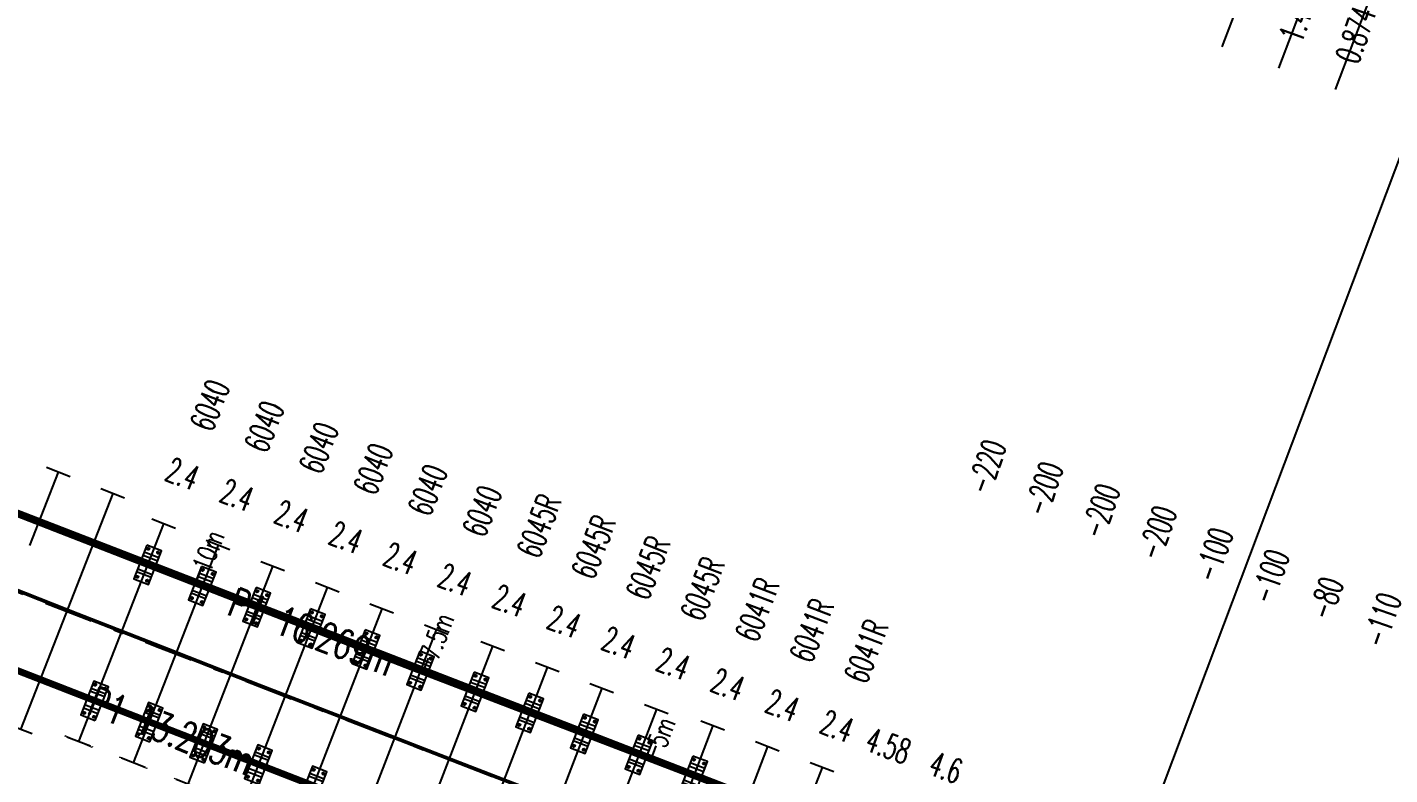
# Model space of a CAD drawing. Header units: millimetres. Extents: x 2688706 to 2690835, y 1254387 to 1255241.
# Drawn here: x 2689207.35 to 2689221.31, y 1254952.6 to 1254960.25 of the extents above; entities that cross this region are included whole.
import ezdxf
from ezdxf.enums import TextEntityAlignment as Align

# ---------------------------------------------------------------- set-up
doc = ezdxf.new("R2010")
doc.units = ezdxf.units.MM
doc.linetypes.add('STRICHLINIE', pattern=[0.75, 0.5, -0.25])
doc.linetypes.add('STRICHPUNKT', pattern=[1, 0.5, -0.25, 0, -0.25])
for name, color, linetype in [('A-GL-0014-_____', 1, 'STRICHPUNKT'), ('BS-TR-B-Gleisstrang-LinieGeometrie', 7, 'Continuous'), ('BS-TR-B-Weiche-Kurzbezeichnung', 7, 'Continuous'), ('BS-TR-N-Gleisstrang-LinieGeometrie', 7, 'Continuous'), ('H-GL-0014-_____', 7, 'Continuous'), ('K-DD-0014-_____', 1, 'Continuous'), ('K-GL-0014-_____', 1, 'Continuous'), ('L-GL-0014-_____', 2, 'Continuous'), ('P-OF-0014-_____', 7, 'Continuous'), ('S-OF-0014-_____', 7, 'STRICHLINIE'), ('S-ON-0014-_____', 7, 'Continuous'), ('T-DD-0014-_____', 7, 'Continuous'), ('T-MK-0014-_____', 1, 'Continuous'), ('T-SS-0014-_____', 7, 'Continuous')]:
    doc.layers.add(name, color=color, linetype=linetype)
doc.layers.add('P-PT', color=7, linetype='Continuous', plot=False)
doc.layers.add('T-LL-0014-_____', color=2, linetype='Continuous', lineweight=0)
doc.styles.add('R6', font='simplex.shx', dxfattribs={"width": 0.6})
doc.styles.add('R7', font='simplex.shx', dxfattribs={"width": 0.7})
doc.styles.add('Style-Arial', font='arial.ttf')

# ---------------------------------------------------------------- blocks, each defined once
blk = doc.blocks.new('WeiVlpSchwelleL')
at = {"style": 'R6', "width": 0.6}
blk.add_attdef('LAENGE', text='', height=0.25, rotation=89.99999999999999, dxfattribs=at).set_placement((-1.229737067022953, 0.007106245459261308, 6e-06), align=Align.MIDDLE)
at = {"style": 'R6', "width": 0.6, "flags": 1}
for tag, p in [('WVP-SKML', (-5, 0, 2e-06)), ('WVP-SKMR', (3, 0, 2e-06))]:
    blk.add_attdef(tag, text='', height=0.25, rotation=180, dxfattribs=at).set_placement(p, align=Align.MIDDLE_CENTER)
at = {"style": 'R6', "width": 0.6}
blk.add_attdef('BEZEICHNUNG', text='', height=0.25, rotation=180, dxfattribs=at).set_placement((-2.249999999999987, -5.373479439185756e-14, 2), align=Align.MIDDLE_LEFT)
at = {"style": 'R6', "width": 0.6, "flags": 1}
blk.add_attdef('VERSCHIEBUNG', text='', height=0.25, rotation=180, dxfattribs=at).set_placement((-1.470197398034461, -5.373479439185758e-14, 2), align=Align.MIDDLE_LEFT)
for tag, p in [('VERKLINKS', (-0.8749999999999833, -5.426408495180606e-14, 2e-06)), ('VERKRECHTS', (0.8611075787621026, -8.736039560677224e-05, 2e-06))]:
    blk.add_attdef(tag, text='', height=0.25, rotation=180, dxfattribs=at).set_placement(p, align=Align.MIDDLE)
at = {"color": 1, "extrusion": (-1, -6.123233995736769e-17, 1.224646799147353e-16), "style": 'R6', "width": 0.6, "flags": 8}
blk.add_attdef('WVP-ANL', text='', height=0.25, rotation=270, dxfattribs=at).set_placement((1.179971919316135e-14, -7.187955122291877e-15, 0.4999999999999868), align=Align.MIDDLE)
at = {"color": 1, "extrusion": (1, -1.608122649676636e-16, 1.224646799147353e-16), "style": 'R6', "width": 0.6, "flags": 8}
blk.add_attdef('WVP-ANR', text='', height=0.25, rotation=270, dxfattribs=at).set_placement((-1.65451836612779e-14, -4.265120563609635e-14, 0.50000000000001), align=Align.MIDDLE)
blk = doc.blocks.new('WeiVlpSchwelleR')
at = {"color": 7}
for p, q in [((-0.4999999999999886, -0.1300000000000048), (-0.4999999999999886, 0.1299999999999719)), ((0.5000000000000153, -0.1300000000000075), (0.5000000000000082, 0.1299999999999692))]:
    blk.add_line(p, q, dxfattribs=at)
at = {"color": 0, "linetype": 'ByBlock', "lineweight": -2}
blk.add_line((0.5000000000000118, -1.201402631621339e-14), (-0.4999999999999868, 4.853087807381139e-15), dxfattribs=at)
at = {"style": 'R6', "width": 0.6}
blk.add_attdef('LAENGE', text='', height=0.25, rotation=90, dxfattribs=at).set_placement((1.229737067022978, 0.007106245459260857, 6e-06), align=Align.MIDDLE)
at = {"style": 'R6', "width": 0.6, "flags": 1}
for tag, p in [('WVP-SKML', (-3, -5.426215032855453e-14, 2e-06)), ('WVP-SKMR', (5, -5.426215032855453e-14, 2e-06))]:
    blk.add_attdef(tag, text='', height=0.25, rotation=180, dxfattribs=at).set_placement(p, align=Align.MIDDLE_CENTER)
for tag, rotation, p in [('VERKLINKS', 180, (-0.8611075787620777, -8.73603956063954e-05, 2e-06)), ('VERKRECHTS', 179.9999999999973, (0.8750000000000082, -5.459328261269093e-14, 2e-06))]:
    blk.add_attdef(tag, text='', height=0.25, rotation=rotation, dxfattribs=at).set_placement(p, align=Align.MIDDLE)
at = {"color": 1, "extrusion": (-1, 1.836970198721029e-16, 1.224646799147353e-16), "style": 'R6', "width": 0.6, "flags": 8}
blk.add_attdef('WVP-ANL', text='', height=0.25, rotation=270, dxfattribs=at).set_placement((1.829950611378862e-14, -6.12323399573665e-17, 0.4999999999999904), align=Align.MIDDLE)
at = {"style": 'R6', "width": 0.6, "flags": 1}
blk.add_attdef('VERSCHIEBUNG', text='', height=0.25, rotation=179.9999999999999, dxfattribs=at).set_placement((1.75503510535756, -5.395683899678261e-14, 2.000000000057511e-06), align=Align.MIDDLE_LEFT)
at = {"color": 1, "extrusion": (1, -1.83697019872103e-16, 3.374459510989179e-32), "style": 'R6', "width": 0.6, "flags": 8}
blk.add_attdef('WVP-ANR', text='', height=0.25, rotation=270, dxfattribs=at).set_placement((-1.90594986648479e-14, -7.137320858570557e-15, 0.5000000000000118), align=Align.MIDDLE)
at = {"style": 'R6', "width": 0.6}
blk.add_attdef('BEZEICHNUNG', text='', height=0.25, rotation=180, dxfattribs=at).set_placement((3.371428571428583, -5.426215032855453e-14, 2.000000000057511e-06), align=Align.MIDDLE_LEFT)
blk = doc.blocks.new('pla_RpB6000_Skl3')
at = {"color": 0, "linetype": 'ByBlock', "lineweight": -2}
blk.add_lwpolyline([(-0.185, -0.08), (0.185, -0.08), (0.185, 0.08), (-0.185, 0.08)], close=True, dxfattribs=at)
for points in [[(-0.109, 0.08), (-0.109, -0.07999999999999999)], [(0.109, 0.08), (0.109, -0.08)]]:
    blk.add_lwpolyline(points, dxfattribs=at)
at = {"color": 2, "linetype": 'ByBlock', "lineweight": -2}
for points in [[(-0.076, -0.07999999999999999), (-0.076, 0.08)], [(0.07600000000000001, -0.07999999999999999), (0.07600000000000001, 0.08)]]:
    blk.add_lwpolyline(points, dxfattribs=at)
at = {"color": 1, "linetype": 'ByBlock', "lineweight": -2}
blk.add_lwpolyline([(1.221245327087673e-15, 0.08), (1.165734175856414e-15, -0.08)], dxfattribs=at)
at = {"color": 0, "linetype": 'ByBlock', "lineweight": -2}
for centre in [(-0.155, 0.055), (0.155, 0.055), (-0.155, -0.055), (0.1549999999999999, -0.055)]:
    blk.add_circle(centre, 0.012, dxfattribs=at)
at = {"color": 1, "linetype": 'ByBlock', "lineweight": -2}
blk.add_circle((0, 0), 0.02, dxfattribs=at)
at = {"layer": 'P-PT'}
for p in [(-0.155, 0.055), (0.155, 0.055), (-0.155, -0.055), (0.155, -0.055)]:
    blk.add_point(p, dxfattribs=at)
at = {"style": 'R7', "width": 0.7}
blk.add_attdef('WVP-PBEZ', text='', height=0.025, rotation=269.5935867152447, dxfattribs=at).set_placement((-0.09249999999999999, -2.567390744445673e-16), align=Align.MIDDLE_CENTER)
blk.add_attdef('WVP-PLNR', text='', height=0.2, dxfattribs=at).set_placement((0, 0), align=Align.MIDDLE_LEFT)
at = {"style": 'R7', "width": 0.7, "flags": 1}
for tag, p in [('WVP-PLFK', (0.5366666666666667, -0.2)), ('WVP-PLSP', (0.5433333333333333, -0.3999999999999999)), ('WVP-PLDI', (0.4999999999999999, -0.6))]:
    blk.add_attdef(tag, text='', height=0.2, dxfattribs=at).set_placement(p, align=Align.MIDDLE)
blk = doc.blocks.new('WeiVlpAbstMarkeR')
blk.add_line((0, 0), (0.1500000000000004, -1.110223024625157e-16))
at = {"style": 'R7', "width": 0.7}
blk.add_attdef('ATTR', text='', height=0.2, dxfattribs=at).set_placement((0.1500000000000004, -1.110223024625157e-16), align=Align.MIDDLE_LEFT)
blk = doc.blocks.new('Weiche-14')
at = {"layer": 'A-GL-0014-_____', "flags": 128}
blk.add_lwpolyline([(226.8845670760209, 22.08774662189512, 0.0004287539484845768), (228.41278, 21.87095, 0.03943044475241132), (364.68931, 13.51426)], format="xyb", dxfattribs=at)
at = {"layer": 'H-GL-0014-_____', "flags": 128}
for points in [[(226.9905461939135, 22.83022113826564, 0.0004287540789182674), (228.5174856030603, 22.61360519367179, 0.03943044475241121), (364.6761292908927, 14.26414417032731)], [(226.7785879581278, 21.3452721055246, 0.0004287538182681213), (228.308074396939, 21.1282948063282, 0.03943044475241123), (364.7024907091066, 12.76437582967276)]]:
    blk.add_lwpolyline(points, format="xyb", dxfattribs=at)
at = {"layer": 'K-DD-0014-_____', "flags": 128}
blk.add_lwpolyline([(357.7506169447732, 14.17010797580724), (341.4821688848477, 14.16702818332885)], dxfattribs=at)
at = {"layer": 'K-GL-0014-_____', "flags": 128}
for points in [[(226.9910407631308, 22.83368601934217, 0.0004287540795273344), (228.5179742292079, 22.61707091790902, 0.03943044475241123), (364.6760677809169, 14.26764362978884)], [(226.778093388911, 21.34180722444808, 0.0004287538176609342), (228.3075857707913, 21.12482908209108, 0.03943044475241122), (364.7025522190824, 12.76087637021112)]]:
    blk.add_lwpolyline(points, format="xyb", dxfattribs=at)
at = {"layer": 'L-GL-0014-_____', "lineweight": 70, "const_width": 0.07, "flags": 128}
for points in [[(341.4781690542478, 14.16706499598313, 0.003806246613411689), (354.666606254434, 14.14605387486759, 0.0008912285215409081), (357.7546167611486, 14.1701463028808, 0.008650734494078226)], [(341.4639279637826, 12.66713253903985, 0.00380624661087064), (354.6752022732924, 12.64607844370899, 0.008650734488327835)]]:
    blk.add_lwpolyline(points, format="xyb", dxfattribs=at)
at = {"layer": 'T-MK-0014-_____'}
for p, q in [((355.5531988395929, 24.57842241189391), (355.5638916768714, 23.07846052463446)), ((356.173330717164, 24.58306786321641), (356.1851104579708, 23.08311411802741)), ((356.7915012902544, 24.58814588321049), (356.8043644970163, 23.08820103825392)), ((357.7546167611486, 14.1701463028808), (357.6546901418323, 24.59598376710096))]:
    blk.add_line(p, q, dxfattribs=at)
at = {"layer": 'P-OF-0014-_____'}
for p, rotation in [((347.2228685756066, 14.13323007716224), 269.8525328334073), ((347.8223480449265, 14.13189457447731), 269.8921838904082), ((348.4218282949186, 14.13097393674821), 269.9318349474138), ((349.0213090384782, 14.13046816441602), 269.9714860044152), ((349.6207899884995, 14.13037725772301), 270.0111370614208), ((350.2202708578815, 14.13070121671262), 270.050788118422), ((350.8197513595183, 14.13144004122955), 270.0904391754227), ((351.4192312063058, 14.13259373092023), 270.1300902324256), ((352.0187101111389, 14.13416228523192), 270.1697412894304), ((352.6181877869172, 14.13614570341372), 270.2093923464342), ((353.2176639465367, 14.13854398451531), 270.2490434034401), ((347.2190078984776, 12.63323504624441), 89.85253283340724), ((347.8195254274452, 12.63189723097719), 89.89218389040826), ((348.4200437384368, 12.63097499904654), 89.93183494741385), ((349.0205625438506, 12.63046835089392), 89.97148600441518), ((349.6210815560837, 12.63037728676238), 90.01113706142084)]:
    blk.add_blockref('pla_RpB6000_Skl3', p, dxfattribs=dict(at, rotation=rotation))
at = {"layer": 'S-OF-0014-_____'}
ref = blk.add_blockref('WeiVlpSchwelleR', (342.4210128545068, 13.40887378419779), dxfattribs=dict(at, xscale=2.6, rotation=89.53532437738359))
ref.add_attrib('WVP-SKMR', '15.328', dxfattribs={"layer": 'T-MK-0014-_____', "height": 0.25, "rotation": 89.53532437738359, "style": 'R6', "width": 0.6}).set_placement((342.5043540948503, 23.68485215557353), align=Align.MIDDLE_CENTER)
ref = blk.add_blockref('WeiVlpSchwelleR', (343.0209947582562, 13.40421537180134), dxfattribs=dict(at, xscale=2.6, rotation=89.57497543438664))
ref.add_attrib('WVP-SKMR', '14.728', dxfattribs={"layer": 'T-MK-0014-_____', "height": 0.25, "rotation": 89.57497543438662, "style": 'R6', "width": 0.6}).set_placement((343.0972245757572, 23.6802489580869), align=Align.MIDDLE_CENTER)
ref = blk.add_blockref('WeiVlpSchwelleR', (343.6209797421481, 13.39997217286214), dxfattribs=dict(at, xscale=2.6, rotation=89.61462649138963))
ref.add_attrib('WVP-SKMR', '14.129', dxfattribs={"layer": 'T-MK-0014-_____', "height": 0.25, "rotation": 89.6146264913896, "style": 'R6', "width": 0.6}).set_placement((343.6900981002985, 23.67605605264497), align=Align.MIDDLE_CENTER)
ref = blk.add_blockref('WeiVlpSchwelleR', (344.220967518835, 13.39614418941187), dxfattribs=dict(at, xscale=2.6, rotation=89.65427754839251))
ref.add_attrib('WVP-SKMR', '13.529', dxfattribs={"layer": 'T-MK-0014-_____', "height": 0.25, "rotation": 89.65427754839256, "style": 'R6', "width": 0.6}).set_placement((344.2829743845325, 23.67227344125565), align=Align.MIDDLE_CENTER)
ref = blk.add_blockref('WeiVlpSchwelleR', (344.8209578009731, 13.39273142328409), dxfattribs=dict(at, xscale=2.6, rotation=89.69392860539548))
ref.add_attrib('WVP-SKMR', '12.930', dxfattribs={"layer": 'T-MK-0014-_____', "height": 0.25, "rotation": 89.69392860539546, "style": 'R6', "width": 0.6}).set_placement((344.8758531445212, 23.66890112573049), align=Align.MIDDLE_CENTER)
ref = blk.add_blockref('WeiVlpSchwelleR', (345.4209503012128, 13.38973387611316), dxfattribs=dict(at, xscale=2.6, rotation=89.73357966239848))
ref.add_attrib('WVP-SKMR', '12.330', dxfattribs={"layer": 'T-MK-0014-_____', "height": 0.25, "rotation": 89.7335796623985, "style": 'R6', "width": 0.6}).set_placement((345.468734096321, 23.66593910768464), align=Align.MIDDLE_CENTER)
ref = blk.add_blockref('WeiVlpSchwelleR', (346.0209447322039, 13.3871515493347), dxfattribs=dict(at, xscale=2.6, rotation=89.77323071940143))
ref.add_attrib('WVP-SKMR', '11.731', dxfattribs={"layer": 'T-MK-0014-_____', "height": 0.25, "rotation": 89.77323071940145, "style": 'R6', "width": 0.6}).set_placement((346.0616169559876, 23.66338738853658), align=Align.MIDDLE_CENTER)
at = {"layer": 'S-ON-0014-_____', "color": 6, "lineweight": 50}
ref = blk.add_blockref('WeiVlpSchwelleL', (358.1872315958278, 12.44277065761473), dxfattribs=dict(at, xscale=4.5, rotation=92.03055524033377))
ref.add_attrib('VERKLINKS', '-100', dxfattribs={"layer": 'T-SS-0014-_____', "height": 0.25, "rotation": 92.03055524033373, "style": 'R6', "width": 0.6}).set_placement((357.9837842930064, 18.18099977068437), align=Align.MIDDLE)
ref = blk.add_blockref('WeiVlpSchwelleL', (359.4251527440318, 12.49265647696209), dxfattribs=dict(at, xscale=4.49, rotation=92.12230026281739))
ref.add_attrib('VERKLINKS', '-110', dxfattribs={"layer": 'T-SS-0014-_____', "height": 0.25, "rotation": 92.1223002628174, "style": 'R6', "width": 0.6}).set_placement((359.2143536785221, 18.18099977068437), align=Align.MIDDLE)
at = {"layer": 'S-ON-0014-_____'}
ref = blk.add_blockref('WeiVlpSchwelleR', (346.6209408065971, 13.38498444418542), dxfattribs=dict(at, xscale=2.6, rotation=89.81288177640435))
ref.add_attrib('BEZEICHNUNG', 'Beton B-91 SBB-VI mit Neig W14 1435mm (total 20 / 11 + 9 )', dxfattribs={"layer": 'T-SS-0014-_____', "height": 0.25, "rotation": 359.8128817764044, "style": 'R6', "width": 0.6}).set_placement((336.3901606102324, 15.22896364702115), align=Align.MIDDLE_LEFT)
ref.add_attrib('WVP-SKMR', '11.131', dxfattribs={"layer": 'T-MK-0014-_____', "height": 0.25, "rotation": 89.81288177640434, "style": 'R6', "width": 0.6}).set_placement((346.6545014395773, 23.66124596950858), align=Align.MIDDLE_CENTER)
ref = blk.add_blockref('WeiVlpSchwelleR', (347.2209382370421, 13.38323256170327), dxfattribs=dict(at, xscale=2.4, rotation=89.85253283340738))
ref.add_attrib('BEZEICHNUNG', '6040', dxfattribs={"layer": 'T-SS-0014-_____', "height": 0.25, "rotation": 89.85253283340738, "style": 'R6', "width": 0.6}).set_placement((347.2267292527387, 15.63322510927708), align=Align.MIDDLE_LEFT)
ref.add_attrib('LAENGE', '2.4', dxfattribs={"layer": 'T-SS-0014-_____', "height": 0.25, "rotation": 359.8525328334075, "style": 'R6', "width": 0.6}).set_placement((347.2189980301004, 15.13323148615934), align=Align.MIDDLE)
ref.add_attrib('WVP-SKMR', '10.532', dxfattribs={"layer": 'T-MK-0014-_____', "height": 0.25, "rotation": 89.85253283340738, "style": 'R6', "width": 0.6}).set_placement((347.247387263146, 23.659514851626), align=Align.MIDDLE_CENTER)
ref.add_attrib('WVP-ANL', 'Z', dxfattribs={"layer": 'T-SS-0014-_____', "color": 1, "extrusion": (-0.002573784754004046, -0.9999966878105349, 2.93915231795365e-16), "height": 0.3, "rotation": 270, "style": 'R6', "width": 0.6}).set_placement((347.185342615582, 3.843488394195363e-15, -13.07686019100686), align=Align.MIDDLE)
ref = blk.add_blockref('WeiVlpSchwelleR', (347.8209367361858, 13.38189590272725), dxfattribs=dict(at, xscale=2.4, rotation=89.89218389041027))
ref.add_attrib('BEZEICHNUNG', '6040', dxfattribs={"layer": 'T-SS-0014-_____', "height": 0.25, "rotation": 89.89218389041027, "style": 'R6', "width": 0.6}).set_placement((347.82517066241, 15.631891919139), align=Align.MIDDLE_LEFT)
ref.add_attrib('LAENGE', '2.4', dxfattribs={"layer": 'T-SS-0014-_____', "height": 0.25, "rotation": 359.8921838904103, "style": 'R6', "width": 0.6}).set_placement((347.8177854579307, 15.13189306542363), align=Align.MIDDLE)
ref.add_attrib('WVP-SKMR', '9.932', dxfattribs={"layer": 'T-MK-0014-_____', "height": 0.25, "rotation": 89.89218389041027, "style": 'R6', "width": 0.6}).set_placement((347.8402741427464, 23.65819403571802), align=Align.MIDDLE_CENTER)
ref.add_attrib('WVP-ANL', 'Z', dxfattribs={"layer": 'T-SS-0014-_____', "color": 1, "extrusion": (-0.001881744988498465, -0.9999982295163319, 2.939152317953648e-16), "height": 0.3, "rotation": 270, "style": 'R6', "width": 0.6}).set_placement((347.7951396093465, 3.77280834228e-15, -12.83638251489728), align=Align.MIDDLE)
ref = blk.add_blockref('WeiVlpSchwelleR', (348.4209360166777, 13.38097446789732), dxfattribs=dict(at, xscale=2.4, rotation=89.93183494741332))
ref.add_attrib('BEZEICHNUNG', '6040', dxfattribs={"layer": 'T-SS-0014-_____', "height": 0.25, "rotation": 89.93183494741332, "style": 'R6', "width": 0.6}).set_placement((348.4236128514017, 15.63097287557583), align=Align.MIDDLE_LEFT)
ref.add_attrib('LAENGE', '2.4', dxfattribs={"layer": 'T-SS-0014-_____', "height": 0.25, "rotation": 359.9318349474133, "style": 'R6', "width": 0.6}).set_placement((348.4165736686182, 15.13096903072299), align=Align.MIDDLE)
ref.add_attrib('WVP-SKMR', '9.333', dxfattribs={"layer": 'T-MK-0014-_____', "height": 0.25, "rotation": 89.93183494741332, "style": 'R6', "width": 0.6}).set_placement((348.4331617944337, 23.65728352241712), align=Align.MIDDLE_CENTER)
ref.add_attrib('WVP-ANL', 'Z', dxfattribs={"layer": 'T-SS-0014-_____', "color": 1, "extrusion": (-0.001189704321782556, -0.999999292301563, 2.939152317953648e-16), "height": 0.3, "rotation": 270, "style": 'R6', "width": 0.6}).set_placement((348.4047700365718, 3.702004273653637e-15, -12.59548289158118), align=Align.MIDDLE)
ref = blk.add_blockref('WeiVlpSchwelleR', (349.0209357911644, 13.38046825765502), dxfattribs=dict(at, xscale=2.4, rotation=89.97148600441628))
ref.add_attrib('BEZEICHNUNG', '6040', dxfattribs={"layer": 'T-SS-0014-_____', "height": 0.25, "rotation": 89.97148600441628, "style": 'R6', "width": 0.6}).set_placement((349.0220555331063, 15.63046797902789), align=Align.MIDDLE_LEFT)
ref.add_attrib('LAENGE', '2.4', dxfattribs={"layer": 'T-SS-0014-_____', "height": 0.25, "rotation": 359.9714860044163, "style": 'R6', "width": 0.6}).set_placement((349.0153623753899, 15.13045938250012), align=Align.MIDDLE)
ref.add_attrib('WVP-SKMR', '8.733', dxfattribs={"layer": 'T-MK-0014-_____', "height": 0.25, "rotation": 89.97148600441628, "style": 'R6', "width": 0.6}).set_placement((349.0260499342608, 23.65678331215947), align=Align.MIDDLE_CENTER)
ref.add_attrib('WVP-ANL', 'Z', dxfattribs={"layer": 'T-SS-0014-_____', "color": 1, "extrusion": (-0.0004976630852929731, -0.9999998761657191, 2.939152317953649e-16), "height": 0.3, "rotation": 270, "style": 'R6', "width": 0.6}).set_placement((349.0142336052923, 3.631076222226285e-15, -12.35416143643205), align=Align.MIDDLE)
ref = blk.add_blockref('WeiVlpSchwelleR', (349.6209357722916, 13.38037727224264), dxfattribs=dict(at, xscale=2.4, rotation=90.01113706141916))
ref.add_attrib('BEZEICHNUNG', '6040', dxfattribs={"layer": 'T-SS-0014-_____', "height": 0.25, "rotation": 90.01113706141916, "style": 'R6', "width": 0.6}).set_placement((349.6204984209152, 15.63037722973681), align=Align.MIDDLE_LEFT)
ref.add_attrib('LAENGE', '2.4', dxfattribs={"layer": 'T-SS-0014-_____', "height": 0.25, "rotation": 0.01113706141916637, "style": 'R6', "width": 0.6}).set_placement((349.6141512914713, 15.13036412099894), align=Align.MIDDLE)
ref.add_attrib('WVP-SKMR', '8.134', dxfattribs={"layer": 'T-MK-0014-_____', "height": 0.25, "rotation": 90.01113706141916, "style": 'R6', "width": 0.6}).set_placement((349.618938278279, 23.65669340518458), align=Align.MIDDLE_CENTER)
ref.add_attrib('WVP-ANL', 'Z', dxfattribs={"layer": 'T-SS-0014-_____', "color": 1, "extrusion": (0.0001943783895366235, -0.9999999811085208, 2.939152317953649e-16), "height": 0.3, "rotation": 270, "style": 'R6', "width": 0.6}).set_placement((349.6235300236206, 3.560024221966889e-15, -12.11241826502383), align=Align.MIDDLE)
ref = blk.add_blockref('WeiVlpSchwelleR', (350.2209356727096, 13.38070151170382), dxfattribs=dict(at, xscale=2.4, rotation=90.05078811842213))
ref.add_attrib('BEZEICHNUNG', '6040', dxfattribs={"layer": 'T-SS-0014-_____', "height": 0.25, "rotation": 90.05078811842213, "style": 'R6', "width": 0.6}).set_placement((350.2189412282243, 15.63070062774613), align=Align.MIDDLE_LEFT)
ref.add_attrib('LAENGE', '2.4', dxfattribs={"layer": 'T-SS-0014-_____', "height": 0.25, "rotation": 0.05078811842213149, "style": 'R6', "width": 0.6}).set_placement((350.2129401300928, 15.13068324626514), align=Align.MIDDLE)
ref.add_attrib('WVP-SKMR', '7.534', dxfattribs={"layer": 'T-MK-0014-_____', "height": 0.25, "rotation": 90.05078811842213, "style": 'R6', "width": 0.6}).set_placement((350.2118265425447, 23.65701380153548), align=Align.MIDDLE_CENTER)
ref.add_attrib('WVP-ANL', 'Z', dxfattribs={"layer": 'T-SS-0014-_____', "color": 1, "extrusion": (0.000886419771276129, -0.9999996071299175, 2.939152317953649e-16), "height": 0.3, "rotation": 270, "style": 'R6', "width": 0.6}).set_placement((350.2326589997556, 3.488848306903462e-15, -11.87025349313142), align=Align.MIDDLE)
ref = blk.add_blockref('WeiVlpSchwelleR', (350.8208562820277, 13.43144091359477), dxfattribs=dict(at, xscale=2.4, rotation=90.09043917542509))
ref.add_attrib('BEZEICHNUNG', '6045R', dxfattribs={"layer": 'T-SS-0014-_____', "height": 0.25, "rotation": 90.09043917542509, "style": 'R6', "width": 0.6}).set_placement((350.8173836684251, 15.63143817290096), align=Align.MIDDLE_LEFT)
ref.add_attrib('LAENGE', '2.4', dxfattribs={"layer": 'T-SS-0014-_____', "height": 0.25, "rotation": 0.09043917542501667, "style": 'R6', "width": 0.6}).set_placement((350.8118913582127, 15.1314176068227), align=Align.MIDDLE)
ref.add_attrib('WVP-SKMR', '6.935', dxfattribs={"layer": 'T-MK-0014-_____', "height": 0.25, "rotation": 90.09043917542509, "style": 'R6', "width": 0.6}).set_placement((350.8047144431094, 23.65774450105878), align=Align.MIDDLE_CENTER)
ref.add_attrib('WVP-ANL', 'Z', dxfattribs={"layer": 'T-SS-0014-_____', "color": 1, "extrusion": (0.001578460728489443, -0.9999987542300884, 2.939152317953648e-16), "height": 0.3, "rotation": 270, "style": 'R6', "width": 0.6}).set_placement((350.8416202419698, 3.432244272713699e-15, -11.67766723673361), align=Align.MIDDLE)
ref = blk.add_blockref('WeiVlpSchwelleR', (351.4208205569559, 13.43259553554732), dxfattribs=dict(at, xscale=2.4, rotation=90.13009023242816))
ref.add_attrib('BEZEICHNUNG', '6045R', dxfattribs={"layer": 'T-SS-0014-_____', "height": 0.25, "rotation": 90.13009023242816, "style": 'R6', "width": 0.6}).set_placement((351.4158254549105, 15.63258986484809), align=Align.MIDDLE_LEFT)
ref.add_attrib('LAENGE', '2.4', dxfattribs={"layer": 'T-SS-0014-_____', "height": 0.25, "rotation": 0.1300902324281417, "style": 'R6', "width": 0.6}).set_placement((351.4106791809666, 15.13256561759883), align=Align.MIDDLE)
ref.add_attrib('WVP-SKMR', '6.336', dxfattribs={"layer": 'T-MK-0014-_____', "height": 0.25, "rotation": 90.13009023242816, "style": 'R6', "width": 0.6}).set_placement((351.3976016960264, 23.65888550340454), align=Align.MIDDLE_CENTER)
ref.add_attrib('WVP-ANL', 'Z', dxfattribs={"layer": 'T-SS-0014-_____', "color": 1, "extrusion": (0.002270500929746125, -0.999997422409442, 2.939152317953648e-16), "height": 0.3, "rotation": 270, "style": 'R6', "width": 0.6}).set_placement((351.4504134586193, 3.360820630364776e-15, -11.43465961200919), align=Align.MIDDLE)
ref = blk.add_blockref('WeiVlpSchwelleR', (352.0207838891685, 13.4341653573649), dxfattribs=dict(at, xscale=2.4, rotation=90.16974128943103))
ref.add_attrib('BEZEICHNUNG', '6045R', dxfattribs={"layer": 'T-SS-0014-_____', "height": 0.25, "rotation": 90.16974128943103, "style": 'R6', "width": 0.6}).set_placement((352.0142663010726, 15.63415570303597), align=Align.MIDDLE_LEFT)
ref.add_attrib('LAENGE', '2.4', dxfattribs={"layer": 'T-SS-0014-_____', "height": 0.25, "rotation": 0.1697412894310268, "style": 'R6', "width": 0.6}).set_placement((352.0094660658618, 15.13412801408803), align=Align.MIDDLE)
ref.add_attrib('WVP-SKMR', '5.736', dxfattribs={"layer": 'T-MK-0014-_____', "height": 0.25, "rotation": 90.16974128943103, "style": 'R6', "width": 0.6}).set_placement((351.9904880173477, 23.66043680802635), align=Align.MIDDLE_CENTER)
ref.add_attrib('WVP-ANL', 'Z', dxfattribs={"layer": 'T-SS-0014-_____', "color": 1, "extrusion": (0.002962540043608411, -0.9999956116686163, 2.939152317953648e-16), "height": 0.3, "rotation": 270, "style": 'R6', "width": 0.6}).set_placement((352.0590383581386, 3.289273175653271e-15, -11.19123073534137), align=Align.MIDDLE)
ref = blk.add_blockref('WeiVlpSchwelleR', (352.6207459913333, 13.43615037829576), dxfattribs=dict(at, xscale=2.4, rotation=90.20939234643399))
ref.add_attrib('BEZEICHNUNG', '6045R', dxfattribs={"layer": 'T-SS-0014-_____', "height": 0.25, "rotation": 90.20939234643399, "style": 'R6', "width": 0.6}).set_placement((352.6127059203083, 15.63613568671452), align=Align.MIDDLE_LEFT)
ref.add_attrib('LAENGE', '2.4', dxfattribs={"layer": 'T-SS-0014-_____', "height": 0.25, "rotation": 0.209392346433992, "style": 'R6', "width": 0.6}).set_placement((352.6082517261295, 15.13610479554187), align=Align.MIDDLE)
ref.add_attrib('WVP-SKMR', '5.137', dxfattribs={"layer": 'T-MK-0014-_____', "height": 0.25, "rotation": 90.20939234643399, "style": 'R6', "width": 0.6}).set_placement((352.5833731231305, 23.66239841418112), align=Align.MIDDLE_CENTER)
ref.add_attrib('WVP-ANL', 'Z', dxfattribs={"layer": 'T-SS-0014-_____', "color": 1, "extrusion": (0.00365457773864786, -0.9999933220084783, 2.939152317953649e-16), "height": 0.3, "rotation": 270, "style": 'R6', "width": 0.6}).set_placement((352.6674946490469, 3.217601942844394e-15, -10.94738072331213), align=Align.MIDDLE)
ref = blk.add_blockref('WeiVlpSchwelleR', (353.2204892454298, 13.48855012506079), dxfattribs=dict(at, xscale=2.4, rotation=90.24904340343694))
ref.add_attrib('BEZEICHNUNG', '6041R', dxfattribs={"layer": 'T-SS-0014-_____', "height": 0.25, "rotation": 90.24904340343694, "style": 'R6', "width": 0.6}).set_placement((353.2111440260105, 15.63852981493556), align=Align.MIDDLE_LEFT)
ref.add_attrib('LAENGE', '2.4', dxfattribs={"layer": 'T-SS-0014-_____', "height": 0.25, "rotation": 0.2490434034369571, "style": 'R6', "width": 0.6}).set_placement((353.2071906076516, 15.13849718217226), align=Align.MIDDLE)
ref.add_attrib('WVP-SKMR', '4.537', dxfattribs={"layer": 'T-MK-0014-_____', "height": 0.25, "rotation": 90.24904340343694, "style": 'R6', "width": 0.6}).set_placement((353.1762567294278, 23.66477032092932), align=Align.MIDDLE_CENTER)
ref.add_attrib('WVP-ANL', 'Z', dxfattribs={"layer": 'T-SS-0014-_____', "color": 1, "extrusion": (0.004346613683432036, -0.9999905534301248, 2.939152317953649e-16), "height": 0.3, "rotation": 270, "style": 'R6', "width": 0.6}).set_placement((353.2757820399403, 3.160502727852905e-15, -10.75310969270679), align=Align.MIDDLE)
ref = blk.add_blockref('WeiVlpSchwelleR', (353.8204134237992, 13.4913653787927), dxfattribs=dict(at, xscale=2.4, rotation=90.28869446043993))
ref.add_attrib('BEZEICHNUNG', '6041R', dxfattribs={"layer": 'T-SS-0014-_____', "height": 0.25, "rotation": 90.28869446043993, "style": 'R6', "width": 0.6}).set_placement((353.8095803315742, 15.64133808655269), align=Align.MIDDLE_LEFT)
ref.add_attrib('LAENGE', '2.4', dxfattribs={"layer": 'T-SS-0014-_____', "height": 0.25, "rotation": 0.2886944604399222, "style": 'R6', "width": 0.6}).set_placement((353.8059729574659, 15.14130283759822), align=Align.MIDDLE)
ref.add_attrib('WVP-SKMR', '3.938', dxfattribs={"layer": 'T-MK-0014-_____', "height": 0.25, "rotation": 90.28869446043993, "style": 'R6', "width": 0.6}).set_placement((353.7691385522951, 23.66755252713522), align=Align.MIDDLE_CENTER)
ref.add_attrib('WVP-ANL', 'Z', dxfattribs={"layer": 'T-SS-0014-_____', "color": 1, "extrusion": (0.005038647546529832, -0.9999873059348813, 2.939152317953648e-16), "height": 0.3, "rotation": 270, "style": 'R6', "width": 0.6}).set_placement((353.8839002394961, 3.088584041883429e-15, -10.50841776051205), align=Align.MIDDLE)
ref = blk.add_blockref('WeiVlpSchwelleR', (354.4203355102366, 13.49459580424339), dxfattribs=dict(at, xscale=2.4, rotation=90.32834551744281))
ref.add_attrib('BEZEICHNUNG', '6041R', dxfattribs={"layer": 'T-SS-0014-_____', "height": 0.25, "rotation": 90.32834551744281, "style": 'R6', "width": 0.6}).set_placement((354.4080145503941, 15.64456050022064), align=Align.MIDDLE_LEFT)
ref.add_attrib('LAENGE', '2.4', dxfattribs={"layer": 'T-SS-0014-_____', "height": 0.25, "rotation": 0.3283455174428074, "style": 'R6', "width": 0.6}).set_placement((354.4047532222641, 15.14452287455259), align=Align.MIDDLE)
ref.add_attrib('WVP-SKMR', '3.338', dxfattribs={"layer": 'T-MK-0014-_____', "height": 0.25, "rotation": 90.32834551744281, "style": 'R6', "width": 0.6}).set_placement((354.3620183077869, 23.67074503146638), align=Align.MIDDLE_CENTER)
ref.add_attrib('WVP-ANL', 'Z', dxfattribs={"layer": 'T-SS-0014-_____', "color": 1, "extrusion": (0.005730678996509923, -0.9999835795243035, 2.939152317953648e-16), "height": 0.3, "rotation": 270, "style": 'R6', "width": 0.6}).set_placement((354.4918489564728, 3.016541680969239e-15, -10.26330504391645), align=Align.MIDDLE)
at = {"layer": 'S-ON-0014-_____', "color": 6, "lineweight": 50}
ref = blk.add_blockref('WeiVlpSchwelleL', (355.0523031764263, 12.39801441684075), dxfattribs=dict(at, xscale=4.580000000000001, rotation=91.79841049300283))
ref.add_attrib('LAENGE', '4.58', dxfattribs={"layer": 'T-SS-0014-_____', "height": 0.25, "rotation": 1.798410493002738, "style": 'R6', "oblique": 359.9999999999999, "width": 0.6}).set_placement((354.9659600303697, 15.14792780682274), align=Align.MIDDLE)
ref.add_attrib('VERKLINKS', '-220', dxfattribs={"layer": 'T-SS-0014-_____', "height": 0.25, "rotation": 91.79841049300283, "style": 'R6', "width": 0.6}).set_placement((354.8707261308112, 18.18099977068437), align=Align.MIDDLE)
ref = blk.add_blockref('WeiVlpSchwelleL', (355.6837162168231, 12.4080927068684), dxfattribs=dict(at, xscale=4.6, rotation=91.84517328340077))
ref.add_attrib('LAENGE', '4.6', dxfattribs={"layer": 'T-SS-0014-_____', "height": 0.25, "rotation": 1.845173283400605, "style": 'R6', "oblique": 359.9999999999999, "width": 0.6}).set_placement((355.5953145219455, 15.15216716486839), align=Align.MIDDLE)
ref.add_attrib('VERKLINKS', '-200', dxfattribs={"layer": 'T-SS-0014-_____', "height": 0.25, "rotation": 91.8451732834007, "style": 'R6', "width": 0.6}).set_placement((355.4977392046744, 18.18099977068437), align=Align.MIDDLE)
ref = blk.add_blockref('WeiVlpSchwelleL', (356.3123005197427, 12.42859862207537), dxfattribs=dict(at, xscale=4.6, rotation=91.89175064878027))
ref.add_attrib('VERKLINKS', '-200', dxfattribs={"layer": 'T-SS-0014-_____', "height": 0.25, "rotation": 91.89175064878025, "style": 'R6', "width": 0.6}).set_placement((356.1223028486166, 18.18099977068437), align=Align.MIDDLE)
ref.add_attrib('WVP-SKMR', '1.499', dxfattribs={"layer": 'T-MK-0014-_____', "height": 0.25, "rotation": 91.89175064878025, "style": 'R6', "width": 0.6}).set_placement((356.1803985616481, 23.68309561610301), align=Align.MIDDLE_CENTER)
ref = blk.add_blockref('WeiVlpSchwelleL', (356.9388693483756, 12.44954788654028), dxfattribs=dict(at, xscale=4.600000000000001, rotation=91.93817958643213))
ref.add_attrib('VERKLINKS', '-200', dxfattribs={"layer": 'T-SS-0014-_____', "height": 0.25, "rotation": 91.93817958643213, "style": 'R6', "width": 0.6}).set_placement((356.7449140118899, 18.18099977068437), align=Align.MIDDLE)
ref.add_attrib('WVP-SKMR', '0.874', dxfattribs={"layer": 'T-MK-0014-_____', "height": 0.25, "rotation": 91.93817958643213, "style": 'R6', "width": 0.6}).set_placement((356.7992192143115, 23.68817897623655), align=Align.MIDDLE_CENTER)
ref = blk.add_blockref('WeiVlpSchwelleL', (357.5651538757126, 12.42096561163225), dxfattribs=dict(at, xscale=4.5, rotation=91.98446014113715))
ref.add_attrib('VERKLINKS', '-100', dxfattribs={"layer": 'T-SS-0014-_____', "height": 0.25, "rotation": 91.98446014113715, "style": 'R6', "width": 0.6}).set_placement((357.3655731871716, 18.18099977068437), align=Align.MIDDLE)
ref = blk.add_blockref('WeiVlpSchwelleL', (358.8076553537274, 12.45501026450606), dxfattribs=dict(at, xscale=4.52, rotation=92.07650195784588))
ref.add_attrib('VERKLINKS', '-80', dxfattribs={"layer": 'T-SS-0014-_____', "height": 0.25, "rotation": 92.07650195784586, "style": 'R6', "width": 0.6}).set_placement((358.6000443048712, 18.18099977068437), align=Align.MIDDLE)
at = {"layer": 'T-DD-0014-_____'}
for p, rotation, values in [((347.7507449600503, 14.13203227278461), 90.01084670816283, {'ATTR': '10m'}), ((350.2507437526181, 14.13072876448746), 90.01084670821595, {'ATTR': '7.5m'}), ((352.7507358958564, 14.13664025506546), 90.0108467081709, {'ATTR': '5m'})]:
    blk.add_blockref('WeiVlpAbstMarkeR', p, dxfattribs=dict(at, rotation=rotation)).add_auto_attribs(values)
at = {"layer": 'T-LL-0014-_____', "style": 'R7', "width": 0.7}
for s, rotation, p in [('P1 16.269m', 0.01084670818172087, (349.0402225003669, 14.10057865104153)), ('P1 13.203m', 359.9086908836771, (348.0695250499977, 12.63146280734134))]:
    blk.add_text(s, height=0.3, rotation=rotation, dxfattribs=at).set_placement(p, align=Align.MIDDLE_CENTER)

msp = doc.modelspace()

# ---------------------------------------------------------------- linework, layer by layer
at = {"layer": 'BS-TR-B-Gleisstrang-LinieGeometrie', "lineweight": 50}
msp.add_polyline3d([(2689206.93712552, 1254954.60710351, 453.73157281635), (2689207.86579946, 1254954.24282744, 453.738586055187), (2689208.79489192, 1254953.87962013, 453.745599294023), (2689209.72440168, 1254953.51748207, 453.7526125328599), (2689210.65432749, 1254953.15641373, 453.759625771697), (2689211.58466812, 1254952.7964156, 453.766639010533), (2689212.51542235, 1254952.43748815, 453.7736522493701), (2689213.44658895, 1254952.07963186, 453.780665488206), (2689214.37816667, 1254951.72284719, 453.787678727043), (2689215.31015429, 1254951.36713463, 453.79469196588), (2689216.24255058, 1254951.01249464, 453.801705204716), (2689217.17535429, 1254950.65892769, 453.808718443553), (2689218.1085642, 1254950.30643425, 453.815731682389), (2689219.04217906, 1254949.95501479, 453.822744921226), (2689219.97619765, 1254949.60466977, 453.829758160063), (2689220.91061872, 1254949.25539965, 453.836771398899), (2689221.84544104, 1254948.90720491, 453.843784637736)], dxfattribs=at)
at = {"layer": 'BS-TR-N-Gleisstrang-LinieGeometrie', "color": 1, "lineweight": 50, "true_color": 0xff0000}
for points in [[(2689206.84733438, 1254955.44572949, 453.669005764587), (2689207.77612652, 1254955.0809231, 453.67602715616), (2689208.70533826, 1254954.71718684, 453.683048547733), (2689209.63496838, 1254954.35452119, 453.6900699393061), (2689210.56501564, 1254953.99292662, 453.69709133088), (2689211.49547881, 1254953.63240362, 453.704112722453), (2689212.42635665, 1254953.27295267, 453.711134114026), (2689213.35764792, 1254952.91457425, 453.718155505599), (2689214.2893514, 1254952.55726882, 453.725176897172), (2689215.22146584, 1254952.20103687, 453.7321982887449), (2689216.15399001, 1254951.84587887, 453.739219680318), (2689217.08692267, 1254951.49179528, 453.746241071891), (2689218.02026259, 1254951.13878658, 453.753262463464), (2689218.95400851, 1254950.78685323, 453.760283855037), (2689219.88815922, 1254950.43599571, 453.76730524661), (2689220.82271345, 1254950.08621448, 453.774326638183), (2689221.75766999, 1254949.73751, 453.781348029756)], [(2689206.63727881, 1254953.92175718, 453.791194922673), (2689207.5671633, 1254953.55696984, 453.798211382279), (2689208.49746707, 1254953.19325311, 453.805227841885), (2689209.42818888, 1254952.83060745, 453.812244301492), (2689210.35932751, 1254952.46903335, 453.819260761098), (2689211.29088171, 1254952.10853128, 453.826277220704), (2689212.22285025, 1254951.74910173, 453.83329368031), (2689213.1552319, 1254951.39074518, 453.840310139916), (2689214.08802542, 1254951.03346209, 453.847326599523), (2689215.02122958, 1254950.67725294, 453.854343059129), (2689215.95484315, 1254950.3221182, 453.861359518735), (2689216.88886487, 1254949.96805834, 453.868375978341), (2689217.82329352, 1254949.61507383, 453.875392437947), (2689218.75812786, 1254949.26316514, 453.882408897553), (2689219.69336665, 1254948.91233274, 453.88942535716), (2689220.62900865, 1254948.56257709, 453.896441816766), (2689221.56505261, 1254948.21389865, 453.903458276372)]]:
    msp.add_polyline3d(points, dxfattribs=at)

# ---------------------------------------------------------------- block references
at = {"extrusion": (0.01856783197081398, 0.078322802670633, 0.9967551224838128), "rotation": 172.1538819283246}
msp.add_blockref('Weiche-14', (-2326851.235015703, -1835463.384711666, 148676.4978498291), dxfattribs=at)

# ---------------------------------------------------------------- texts
at = {"layer": 'BS-TR-B-Weiche-Kurzbezeichnung', "lineweight": 50, "style": 'Style-Arial'}
msp.add_text('BSD 15 EW VI 900 1:16 L', height=1.25, rotation=249.37601478955, dxfattribs=at).set_placement((2689225.06889602, 1254953.63640242, 454.21639206094))

doc.saveas('drawing.dxf')
